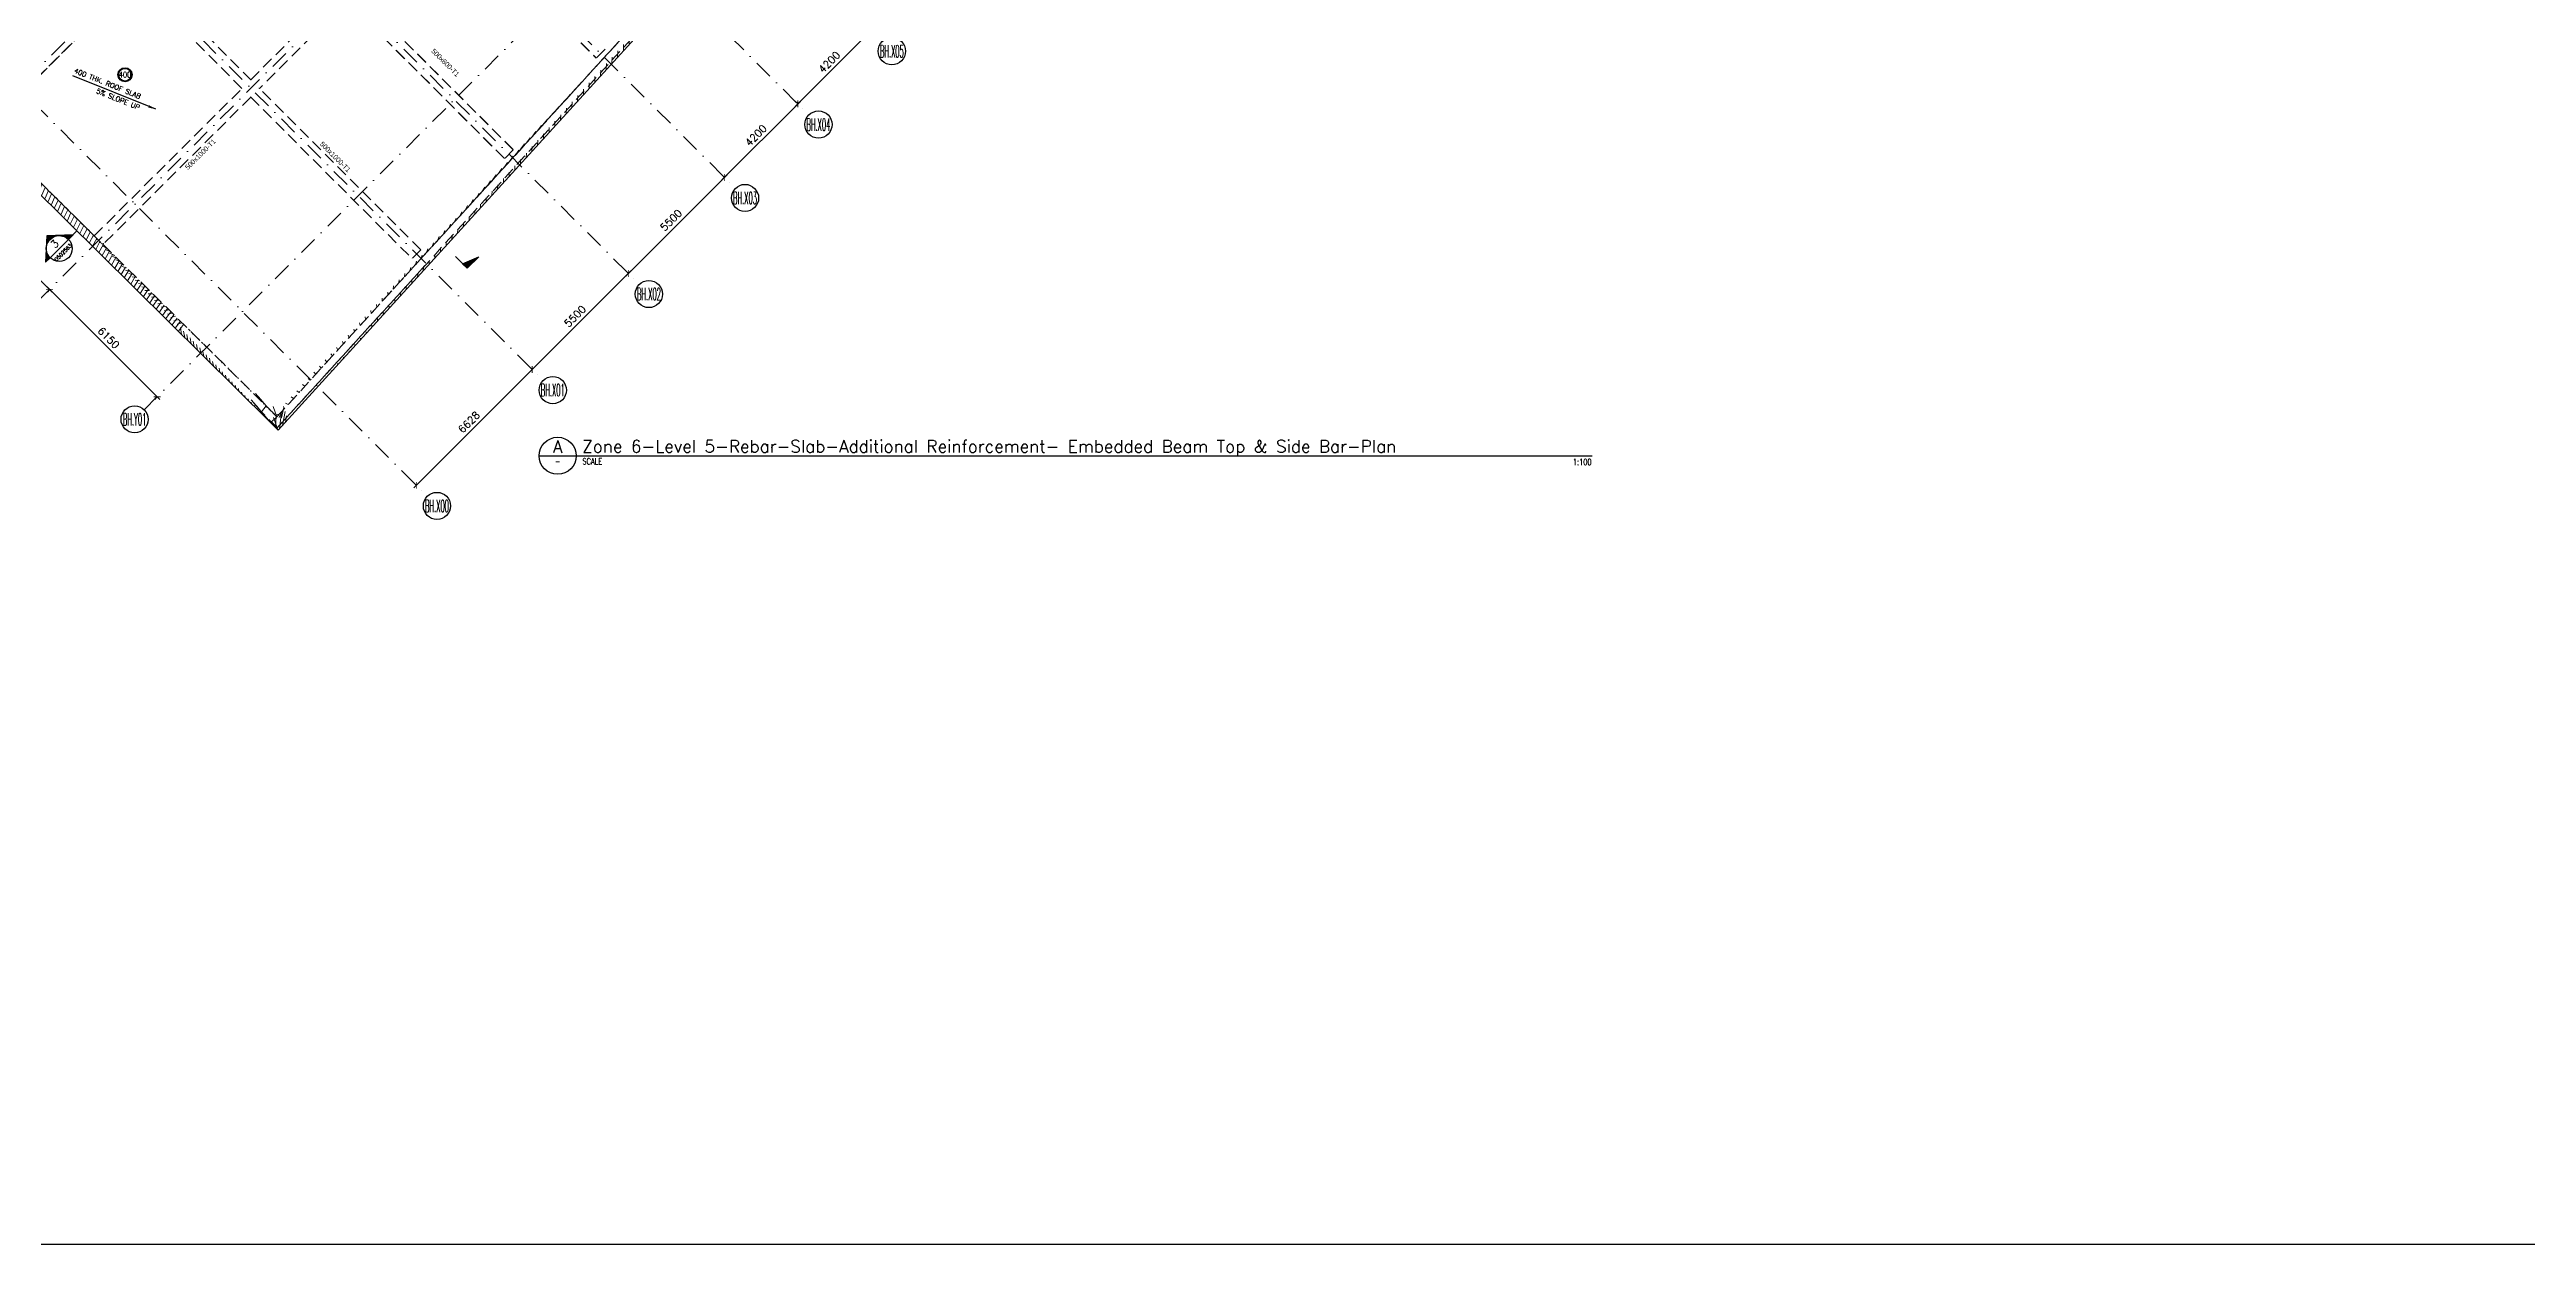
# Model space of a CAD drawing. Extents: x 660761725 to 1323371458, y 2734871439 to 5470067957.
# Drawn here: x 662029744 to 662129958, y 2734979887 to 2735028254 of the extents above; entities that cross this region are included whole.
import ezdxf
from ezdxf.enums import TextEntityAlignment as Align

# ---------------------------------------------------------------- set-up
doc = ezdxf.new("R2010")
doc.units = 0
for name, pattern in [('AXES', [1.95, 1.2, -0.25, 0.25, -0.25]), ('Hidden', [714.375, 476.25, -238.125]), ('sbp_axis_short', [10, 5, -2.5, 0, -2.5])]:
    doc.linetypes.add(name, pattern=pattern)
doc.layers.add('A-DETL', color=5, linetype='Continuous', lineweight=9, true_color=0x0000ff)
for name, color, linetype, lineweight in [('A-FLOR-PATT', 7, 'Continuous', 15), ('A-ROOF', 7, 'Continuous', 15), ('S-ARROW', 8, 'Continuous', 13), ('S-BEAM-IDEN', 2, 'Continuous', 9), ('S-GRID', 7, 'Continuous', 9), ('S-GRID-IDEN', 7, 'Continuous', 13)]:
    doc.layers.add(name, color=color, linetype=linetype, lineweight=lineweight)
for name, color, linetype in [('S-AXIS', 20, 'AXES'), ('S-DIMO', 100, 'Continuous'), ('S-IDEN', 221, 'Continuous'), ('S-LEVEL', 3, 'Continuous'), ('S-SCEL-INDT', 222, 'Continuous'), ('S-TXT', 3, 'Continuous'), ('S-TXT-B', 7, 'Continuous')]:
    doc.layers.add(name, color=color, linetype=linetype)
doc.styles.add('08437-0000-2-020-000R-0511-00$0$ROMANS', font='ROMANS.shx', dxfattribs={"width": 0.75})
doc.styles.add('Arial Narrow_1', font='ARIALN.TTF', dxfattribs={"height": 199.9999999999998})
doc.styles.add('ROMANS', font='romans.shx')
doc.styles.add('ROMANT', font='romant')
doc.dimstyles.new('S-DIMI-20', dxfattribs={"dimscale": 20, "dimtxt": 2, "dimasz": 1.5, "dimexe": 1, "dimexo": 1, "dimgap": 1, "dimtad": 1, "dimdec": 0, "dimzin": 12, "dimdsep": 46, "dimtxsty": 'ROMANS', "dimblk": 'ARCHTICK', "dimcen": 0.09, "dimdle": 1, "dimclrd": 8, "dimclre": 8, "dimclrt": 4, "dimadec": 0, "dimazin": 3, "dimtfac": 1, "dimtdec": 0, "dimtix": 1, "dimtmove": 1, "dimatfit": 3, "dimtolj": 1, "dimtzin": 0, "dimarcsym": 0})
doc.dimstyles.new('S-DIMO-100', dxfattribs={"dimscale": 100, "dimtxt": 3, "dimasz": 2, "dimexe": 1.5, "dimexo": 1.5, "dimgap": 1.5, "dimtad": 1, "dimdec": 0, "dimzin": 12, "dimdsep": 46, "dimtxsty": 'ROMANS', "dimblk": 'ARCHTICK', "dimcen": 0.09, "dimdle": 1.5, "dimclrd": 8, "dimclre": 8, "dimclrt": 4, "dimadec": 0, "dimazin": 3, "dimtfac": 1, "dimtdec": 0, "dimtix": 1, "dimtmove": 1, "dimatfit": 3, "dimfxl": 1, "dimtolj": 1, "dimtzin": 0, "dimarcsym": 0})
pattern_1 = [(74.99999999999999, (0, 0), (-153.3407249233896, 41.08752341002518), [])]

# ---------------------------------------------------------------- blocks, each defined once
blk = doc.blocks.new('_ARCHTICK')
at = {"color": 0, "linetype": 'ByBlock', "const_width": 0.15}
blk.add_lwpolyline([(-0.5, -0.5), (0.5, 0.5)], dxfattribs=at)
blk = doc.blocks.new('*D111')
at = {"layer": 'S-DIMO', "color": 8, "lineweight": -2, "transparency": 16777216}
for p, q in [((662656581.2752955, 2734525429.642169), (662653399.3685427, 2734522247.587895)), ((662656468.8104615, 2734525329.974672), (662656369.1432611, 2734525429.637252)), ((662653498.9619807, 2734522360.126192), (662653399.3636252, 2734522459.71993))]:
    blk.add_line(p, q, dxfattribs=at)
at = {"layer": 'S-DIMO', "color": 8, "lineweight": -2, "transparency": 16777216, "xscale": 200, "yscale": 200, "zscale": 200}
for p, rotation in [((662656475.2117369, 2734525323.573694), 45.00132815847456), ((662653505.432101, 2734522353.656371), 225.0013281584746)]:
    blk.add_blockref('_ARCHTICK', p, dxfattribs=dict(at, rotation=rotation))
at = {"layer": 'S-DIMO', "color": 4, "transparency": 16777216, "insert": (662654778.1849672, 2734524050.74215), "char_height": 300, "width": 199.5440968434552, "attachment_point": 5, "rotation": 45.00132815847457, "style": 'ROMANS'}
blk.add_mtext('\\A1;4200', dxfattribs=at)
blk = doc.blocks.new('*D112')
at = {"layer": 'S-DIMO', "color": 8, "lineweight": -2, "transparency": 16777216}
for p, q in [((662653611.4952661, 2734522459.725241), (662650429.5885128, 2734519277.670966)), ((662653498.9619807, 2734522360.126192), (662653399.3632317, 2734522459.720323)), ((662650529.1134998, 2734519390.27771), (662650429.5835955, 2734519489.803))]:
    blk.add_line(p, q, dxfattribs=at)
at = {"layer": 'S-DIMO', "color": 8, "lineweight": -2, "transparency": 16777216, "xscale": 200, "yscale": 200, "zscale": 200}
for p, rotation in [((662653505.4317075, 2734522353.656765), 45.00132815847456), ((662650535.6520714, 2734519383.739442), 225.0013281584746)]:
    blk.add_blockref('_ARCHTICK', p, dxfattribs=dict(at, rotation=rotation))
at = {"layer": 'S-DIMO', "color": 4, "transparency": 16777216, "insert": (662651808.4049373, 2734521080.825221), "char_height": 300, "width": 199.5440968434552, "attachment_point": 5, "rotation": 45.00132815847457, "style": 'ROMANS'}
blk.add_mtext('\\A1;4200', dxfattribs=at)
blk = doc.blocks.new('*D113')
at = {"layer": 'S-DIMO', "color": 8, "lineweight": -2, "transparency": 16777216}
for p, q in [((662650641.7151127, 2734519489.808435), (662646540.5908527, 2734515388.494036)), ((662650529.1134998, 2734519390.27771), (662650429.5830785, 2734519489.803517)), ((662646640.0262022, 2734515501.190413), (662646540.5859352, 2734515600.62607))]:
    blk.add_line(p, q, dxfattribs=at)
at = {"layer": 'S-DIMO', "color": 8, "lineweight": -2, "transparency": 16777216, "xscale": 200, "yscale": 200, "zscale": 200}
for p, rotation in [((662650535.6515543, 2734519383.739959), 45.00132815847456), ((662646646.6544111, 2734515494.562512), 225.0013281584746)]:
    blk.add_blockref('_ARCHTICK', p, dxfattribs=dict(at, rotation=rotation))
at = {"layer": 'S-DIMO', "color": 4, "transparency": 16777216, "insert": (662648379.0160308, 2734517651.278353), "char_height": 300, "width": 199.5440968434552, "attachment_point": 5, "rotation": 45.00132815847457, "style": 'ROMANS'}
blk.add_mtext('\\A1;5500', dxfattribs=at)
blk = doc.blocks.new('*D114')
at = {"layer": 'S-DIMO', "color": 8, "lineweight": -2, "transparency": 16777216}
for p, q in [((662646752.7174524, 2734515600.631505), (662642651.5931929, 2734511499.317107)), ((662646640.0262022, 2734515501.190413), (662646540.585418, 2734515600.626588)), ((662642750.9389057, 2734511612.103117), (662642651.5882754, 2734511711.449142))]:
    blk.add_line(p, q, dxfattribs=at)
at = {"layer": 'S-DIMO', "color": 8, "lineweight": -2, "transparency": 16777216, "xscale": 200, "yscale": 200, "zscale": 200}
for p, rotation in [((662646646.6538938, 2734515494.563029), 45.00132815847456), ((662642757.6567513, 2734511605.385583), 225.0013281584746)]:
    blk.add_blockref('_ARCHTICK', p, dxfattribs=dict(at, rotation=rotation))
at = {"layer": 'S-DIMO', "color": 4, "transparency": 16777216, "insert": (662644490.0183705, 2734513762.101423), "char_height": 300, "width": 199.5440968434552, "attachment_point": 5, "rotation": 45.00132815847457, "style": 'ROMANS'}
blk.add_mtext('\\A1;5500', dxfattribs=at)
blk = doc.blocks.new('*D115')
at = {"layer": 'S-DIMO', "color": 8, "lineweight": -2, "transparency": 16777216}
for p, q in [((662642863.7196877, 2734511711.45468), (662637964.8870244, 2734506812.394895)), ((662642750.9389057, 2734511612.103117), (662642651.5876533, 2734511711.449763)), ((662638064.1247131, 2734506925.288924), (662637964.8821069, 2734507024.526929))]:
    blk.add_line(p, q, dxfattribs=at)
at = {"layer": 'S-DIMO', "color": 8, "lineweight": -2, "transparency": 16777216, "xscale": 200, "yscale": 200, "zscale": 200}
for p, rotation in [((662642757.6561291, 2734511605.386205), 45.00132815847456), ((662638070.9505827, 2734506918.463371), 225.0013281584746)]:
    blk.add_blockref('_ARCHTICK', p, dxfattribs=dict(at, rotation=rotation))
at = {"layer": 'S-DIMO', "color": 4, "transparency": 16777216, "insert": (662640202.1664039, 2734509474.051905), "char_height": 300, "width": 199.5440968434552, "attachment_point": 5, "rotation": 45.00132815847457, "style": 'ROMANS'}
blk.add_mtext('\\A1;6628', dxfattribs=at)
blk = doc.blocks.new('*D119')
at = {"layer": 'S-DIMO', "color": 8, "lineweight": -2, "transparency": 16777216}
for p, q in [((662618426.4401975, 2734519657.605733), (662623340.8331552, 2734514743.214432)), ((662618526.4410093, 2734519545.474508), (662618426.4402332, 2734519445.473699)), ((662623228.7011043, 2734514843.214414), (662623128.7011207, 2734514743.214396))]:
    blk.add_line(p, q, dxfattribs=at)
at = {"layer": 'S-DIMO', "color": 8, "lineweight": -2, "transparency": 16777216, "xscale": 200, "yscale": 200, "zscale": 200}
for p, rotation in [((662618532.5062325, 2734519551.539734), 135.0000096597404), ((662623234.76712, 2734514849.280432), 315.0000096597404)]:
    blk.add_blockref('_ARCHTICK', p, dxfattribs=dict(at, rotation=rotation))
at = {"layer": 'S-DIMO', "color": 4, "transparency": 16777216, "insert": (662621095.768675, 2734517412.542153), "char_height": 300, "width": 199.5440968434552, "attachment_point": 5, "rotation": 315.00000965974044, "style": 'ROMANS'}
blk.add_mtext('\\A1;6650', dxfattribs=at)
blk = doc.blocks.new('*D120')
at = {"layer": 'S-DIMO', "color": 8, "lineweight": -2, "transparency": 16777216}
for p, q in [((662623128.7003523, 2734514955.345698), (662627689.5398602, 2734510394.507728)), ((662623228.7011043, 2734514843.214414), (662623128.7003881, 2734514743.213664)), ((662627577.4078088, 2734510494.507709), (662627477.407826, 2734510394.507692))]:
    blk.add_line(p, q, dxfattribs=at)
at = {"layer": 'S-DIMO', "color": 8, "lineweight": -2, "transparency": 16777216, "xscale": 200, "yscale": 200, "zscale": 200}
for p, rotation in [((662623234.7663873, 2734514849.279699), 135.0000096597404), ((662627583.4738252, 2734510500.573728), 315.0000096597404)]:
    blk.add_blockref('_ARCHTICK', p, dxfattribs=dict(at, rotation=rotation))
at = {"layer": 'S-DIMO', "color": 4, "transparency": 16777216, "insert": (662625621.252105, 2734512887.058783), "char_height": 300, "width": 199.5440968434552, "attachment_point": 5, "rotation": 315.00000965974044, "style": 'ROMANS'}
blk.add_mtext('\\A1;6150', dxfattribs=at)
blk = doc.blocks.new('*U1142')
at = {"layer": 'S-AXIS', "color": 3, "linetype": 'Continuous'}
blk.add_circle((0, 5.5), 5.5, dxfattribs=at)
at = {"layer": 'S-AXIS', "color": 3, "linetype": 'Continuous', "ltscale": 0.5, "style": 'ROMANT', "width": 0.4, "flags": 8}
blk.add_attdef('A', text='', height=5, dxfattribs=at).set_placement((0, 5.5), align=Align.MIDDLE_CENTER)
blk = doc.blocks.new('*U1141')
at = {"layer": 'S-SCEL-INDT'}
blk.add_line((-1.598034076772778e-05, -9.017526509425661), (-4.236298395894313e-05, 0), dxfattribs=at)
blk.add_lwpolyline([(-1.598034251388655e-05, -9.017526509426535), (-2.729673832266011e-05, -5.517526509764139), (8.74998401881464, -9.017498218424205), (-1.598034251388655e-05, -9.017526509426535)], dxfattribs=at)
blk.add_solid([(8.749984018815223, -9.017498218424496), (-1.598034076772778e-05, -9.017526509423043), (4.374978361036412, -7.267512364094754), (-2.729674239717861e-05, -5.517526509763265)], dxfattribs=at)
blk = doc.blocks.new('*U1143')
at = {"layer": 'S-SCEL-INDT'}
h = blk.add_hatch(color=256, dxfattribs=at)
edge = h.paths.add_edge_path()
edge.add_line((7.000001906104444, 2.263283386128023e-05), (10.50000190576247, 3.394924715394154e-05))
edge.add_line((10.50000190576247, 3.394924715394154e-05), (-2.921335544670001e-05, 9.624999999075953))
edge.add_line((-2.921335544670001e-05, 9.624999999075953), (-10.49999809220753, -3.394923260202631e-05))
edge.add_line((-10.49999809220753, -3.394923260202631e-05), (-6.999998092549504, -2.263281203340739e-05))
edge.add_arc((1.90677747013979e-06, 1.091277068709939e-11), 6.999999999363562, 0.00018525217620890544, 180.0001852521762, ccw=False)
at = {"layer": 'S-SCEL-INDT', "color": 2, "linetype": 'Continuous'}
blk.add_line((-6.999999999228748, 4.272327350918204e-05), (6.999999999228748, -4.272327350918204e-05), dxfattribs=at)
at = {"layer": 'S-SCEL-INDT'}
blk.add_line((13.40845287412958, 4.901550710201263e-05), (7.000001906104444, 2.263283386128023e-05), dxfattribs=at)
blk.add_lwpolyline([(7.000001906104444, 2.263283386128023e-05), (10.50000190576247, 3.394924715394154e-05), (-2.921335544670001e-05, 9.624999999075953), (-10.49999809220753, -3.394923260202631e-05), (-6.999998092549504, -2.263281203340739e-05, -0.9999999999999999)], format="xyb", close=True, dxfattribs=at)
for centre, radius in [((0, -1.906788384076208e-06), 6.99999999936), ((0, 0), 6.999999999370188)]:
    blk.add_circle(centre, radius, dxfattribs=at)
at = {"layer": 'S-SCEL-INDT', "linetype": 'Continuous', "style": 'ROMANT', "flags": 8}
for rotation, p in [(359.9998251523294, (-9.533905540592968e-07, 3.499999999687137)), (0.0001748476705820678, (9.533905540592968e-07, 3.499943417606119))]:
    blk.add_attdef('01', text='', height=4, rotation=rotation, dxfattribs=at).set_placement(p, align=Align.MIDDLE_CENTER)
at = {"layer": 'S-SCEL-INDT', "color": 3, "linetype": 'Continuous', "style": 'ROMANS', "flags": 8}
for rotation, p in [(359.9998251523294, (0, -2.974065839854546)), (0.0001748476705820678, (0, -2.97412474701559))]:
    blk.add_attdef('-', text='', height=2, rotation=rotation, dxfattribs=at).set_placement(p, align=Align.MIDDLE_CENTER)
blk = doc.blocks.new('I am… Limitless.')
at = {"layer": 'S-SCEL-INDT', "xscale": 75.00000000000088, "yscale": 75.00000000000088, "zscale": 75.00000000000088, "rotation": 45.00010152951856}
blk.add_blockref('*U1141', (662352440.7329911, 2734516181.62153), dxfattribs=at)
at = {"layer": 'S-TXT', "color": 134}
ref = blk.add_blockref('*U1143', (662336413.739825, 2734516503.357208), dxfattribs=dict(at, xscale=75.00000000000001, yscale=75.00000000000001, zscale=75.00000000000001, rotation=44.94966640259396))
ref.add_attrib('-', '0502563', dxfattribs={"layer": 'S-SCEL-INDT', "color": 3, "linetype": 'Continuous', "height": 150, "rotation": 44.94984142316793, "style": 'ROMANS'}).set_placement((662336571.3279865, 2734516345.491925), align=Align.MIDDLE_CENTER)
ref.add_attrib('01', '3', dxfattribs={"layer": 'S-SCEL-INDT', "linetype": 'Continuous', "height": 300.0000000000001, "rotation": 44.94984142316793, "style": 'ROMANT'}).set_placement((662336228.2904761, 2734516689.132774), align=Align.MIDDLE_CENTER)
blk = doc.blocks.new('*U89')
at = {"layer": 'S-IDEN', "color": 8}
for radius in [3.8, 3.4]:
    blk.add_circle((0, 0), radius, dxfattribs=at)
at = {"layer": 'S-IDEN', "color": 4, "style": '08437-0000-2-020-000R-0511-00$0$ROMANS', "width": 0.75, "flags": 8}
blk.add_attdef('100', text='', height=3, dxfattribs=at).set_placement((0, 0), align=Align.MIDDLE_CENTER)
blk = doc.blocks.new('*U685')
at = {"layer": 'S-TXT', "color": 2}
blk.add_line((-7.499999999822649, 0), (7.499999999822649, 0), dxfattribs=at)
at = {"layer": 'S-TXT'}
blk.add_circle((0, 0), 7.499999999822649, dxfattribs=at)
at = {"layer": 'S-TXT-B', "color": 3}
blk.add_line((7.499999999822649, -1.836970198677591e-15), (418.5039293984579, -4.762629781027397e-14), dxfattribs=at)
at = {"layer": 'S-TXT', "style": 'ROMANS', "width": 0.7499999997726263}
blk.add_text('SCALE', height=2.500000000509317, dxfattribs=at).set_placement((9.999999999763531, -3.500000000713044))
at = {"layer": 'S-TXT', "color": 7, "style": 'ROMANT', "flags": 8}
blk.add_attdef('01', text='', height=5.000000001018634, dxfattribs=at).set_placement((0, 3.750000000763976), align=Align.MIDDLE)
blk.add_attdef('PLAN', text='', height=5.000000001018634, dxfattribs=at).set_placement((9.909673645741805, -0.1666666667006211), align=Align.BOTTOM_LEFT)
at = {"layer": 'S-TXT', "style": 'ROMANS', "width": 0.6999999997953636, "flags": 8}
blk.add_attdef('-', text='', height=2.250000000458385, dxfattribs=at).set_placement((0, -2.264055869549338), align=Align.MIDDLE)
at = {"layer": 'S-TXT', "style": 'ROMANS', "width": 0.7499999997726263, "flags": 8}
blk.add_attdef('1:250', text='', height=2.500000000509317, dxfattribs=at).set_placement((418.3198127129818, -4.500000000916819), align=Align.BOTTOM_RIGHT)
blk = doc.blocks.new('I am… All Range.')
at = {"layer": 'S-GRID', "color": 8, "linetype": 'sbp_axis_short', "lineweight": 13, "ltscale": 150}
for p, q in [((662618010.1861551, 2734519029.21969), (662684113.7569702, 2734585132.790505)), ((662622712.44625, 2734514326.959595), (662688816.0170653, 2734580430.53041)), ((662627061.1529542, 2734509978.252891), (662693164.7237693, 2734576081.823706)), ((662625330.4193549, 2734550528.670175), (662653950.0332651, 2734521909.056264)), ((662622360.5708737, 2734547558.821693), (662650980.3147497, 2734518939.077817)), ((662618471.4835767, 2734543669.734396), (662647091.3762469, 2734515049.841725)), ((662614582.3962799, 2734539780.647099), (662643202.2889504, 2734511160.754429)), ((662609895.5820874, 2734535093.832907), (662638515.474758, 2734506473.940236))]:
    blk.add_line(p, q, dxfattribs=at)
at = {"layer": 'S-GRID-IDEN', "color": 9}
ref = blk.add_blockref('*U1142', (662657308.7983342, 2734523940.003874), dxfattribs=dict(at, xscale=100.0000000000075, yscale=100, zscale=100.0000000000028, rotation=359.9999999381469))
ref.add_attrib('A', 'BH.X05', dxfattribs={"layer": 'S-AXIS', "color": 3, "linetype": 'Continuous', "ltscale": 0.5, "height": 499.9999999999999, "rotation": 359.9999999381469, "style": 'ROMANT', "width": 0.4000000000000299}).set_placement((662657308.7983348, 2734524490.003874), align=Align.MIDDLE_CENTER)
ref = blk.add_blockref('*U1142', (662654338.9498533, 2734520970.155394), dxfattribs=dict(at, xscale=100.0000000000075, yscale=100, zscale=100.0000000000028, rotation=359.9999999381469))
ref.add_attrib('A', 'BH.X04', dxfattribs={"layer": 'S-AXIS', "color": 3, "linetype": 'Continuous', "ltscale": 0.5, "height": 499.9999999999999, "rotation": 359.9999999381469, "style": 'ROMANT', "width": 0.4000000000000299}).set_placement((662654338.9498539, 2734521520.155393), align=Align.MIDDLE_CENTER)
ref = blk.add_blockref('*U1142', (662651369.2313379, 2734518000.176947), dxfattribs=dict(at, xscale=100.0000000000075, yscale=100, zscale=100.0000000000028, rotation=359.9999999381469))
ref.add_attrib('A', 'BH.X03', dxfattribs={"layer": 'S-AXIS', "color": 3, "linetype": 'Continuous', "ltscale": 0.5, "height": 499.9999999999999, "rotation": 359.9999999381469, "style": 'ROMANT', "width": 0.4000000000000299}).set_placement((662651369.2313385, 2734518550.176946), align=Align.MIDDLE_CENTER)
ref = blk.add_blockref('*U1142', (662647480.2928351, 2734514110.940855), dxfattribs=dict(at, xscale=100.0000000000075, yscale=100, zscale=100.0000000000028, rotation=359.9999999381469))
ref.add_attrib('A', 'BH.X02', dxfattribs={"layer": 'S-AXIS', "color": 3, "linetype": 'Continuous', "ltscale": 0.5, "height": 499.9999999999999, "rotation": 359.9999999381469, "style": 'ROMANT', "width": 0.4000000000000299}).set_placement((662647480.2928357, 2734514660.940855), align=Align.MIDDLE_CENTER)
ref = blk.add_blockref('*U1142', (662643591.2055386, 2734510221.853559), dxfattribs=dict(at, xscale=100.0000000000075, yscale=100, zscale=100.0000000000028, rotation=359.9999999381469))
ref.add_attrib('A', 'BH.X01', dxfattribs={"layer": 'S-AXIS', "color": 3, "linetype": 'Continuous', "ltscale": 0.5, "height": 499.9999999999999, "rotation": 359.9999999381469, "style": 'ROMANT', "width": 0.4000000000000299}).set_placement((662643591.2055392, 2734510771.853558), align=Align.MIDDLE_CENTER)
ref = blk.add_blockref('*U1142', (662626672.2442242, 2734509039.344162), dxfattribs=dict(at, xscale=100.0000000000075, yscale=100, zscale=100.0000000000028, rotation=359.9999999381469))
ref.add_attrib('A', 'BH.Y01', dxfattribs={"layer": 'S-AXIS', "color": 3, "linetype": 'Continuous', "ltscale": 0.5, "height": 499.9999999999999, "rotation": 359.9999999381469, "style": 'ROMANT', "width": 0.4000000000000299}).set_placement((662626672.2442248, 2734509589.344161), align=Align.MIDDLE_CENTER)
ref = blk.add_blockref('*U1142', (662638904.3834873, 2734505535.031507), dxfattribs=dict(at, xscale=100.0000000000075, yscale=100, zscale=100.0000000000028, rotation=359.9999999381469))
ref.add_attrib('A', 'BH.X00', dxfattribs={"layer": 'S-AXIS', "color": 3, "linetype": 'Continuous', "ltscale": 0.5, "height": 499.9999999999999, "rotation": 359.9999999381469, "style": 'ROMANT', "width": 0.4000000000000299}).set_placement((662638904.3834879, 2734506085.031507), align=Align.MIDDLE_CENTER)
at = {"layer": 'S-DIMO', "color": 3}
for base, p1, p2, angle, picture, middle in [((662653505.432101, 2734522353.656371), (662656574.8789375, 2734525223.911114), (662653605.0304564, 2734522254.062633), 45.00132815847456, '*D111', (662654778.1849672, 2734524050.74215)), ((662650535.6520714, 2734519383.739442), (662653605.0304564, 2734522254.062633), (662650635.1819755, 2734519284.214152), 45.00132815847456, '*D112', (662651808.4049373, 2734521080.825221)), ((662623234.76712, 2734514849.280432), (662618632.5070087, 2734519651.540543), (662623334.7671036, 2734514949.280448), 315.0000096597404, '*D119', (662621095.768675, 2734517412.542153)), ((662646646.6544111, 2734515494.562512), (662650635.1819755, 2734519284.214152), (662646746.0946782, 2734515395.126855), 45.00132815847456, '*D113', (662648379.0160308, 2734517651.278353)), ((662627583.4738252, 2734510500.573728), (662623334.7671036, 2734514949.280448), (662627683.4738078, 2734510600.573744), 315.0000096597404, '*D120', (662625621.252105, 2734512887.058783)), ((662642757.6567513, 2734511605.385583), (662646746.0946782, 2734515395.126855), (662642857.0073817, 2734511506.039558), 45.00132815847456, '*D114', (662644490.0183705, 2734513762.101423)), ((662638070.9505827, 2734506918.463371), (662642857.0073817, 2734511506.039558), (662638170.193189, 2734506819.225366), 45.00132815847456, '*D115', (662640202.1664039, 2734509474.051905))]:
    dim = blk.add_linear_dim(base=base, p1=p1, p2=p2, angle=angle, dimstyle='S-DIMO-100', dxfattribs=at)
    dim.commit()
    dim.dimension.update_dxf_attribs({"geometry": picture, "text_midpoint": middle})
blk = doc.blocks.new('I am… Atomic.')
at = {"layer": 'A-FLOR-PATT', "transparency": 33554600}
h = blk.add_hatch(dxfattribs=at)
h.set_pattern_fill('ANSI31', color=8, scale=50, angle=30, style=0)
h.set_pattern_definition(pattern_1)
edge = h.paths.add_edge_path()
edge.add_line((662389967.6433319, 2734579123.010657), (662390007.8012236, 2734579503.468677))
edge.add_line((662390178.8400514, 2734578972.951882), (662393574.2351673, 2734576558.543434))
edge.add_line((662390389.9110394, 2734578822.862847), (662389967.7690635, 2734579123.040917))
edge.add_line((662401600.1085552, 2734571260.373601), (662390007.8012234, 2734579503.468677))
edge.add_line((662401045.2346829, 2734570742.112331), (662400996.5411683, 2734571280.666277))
edge.add_line((662400996.5411683, 2734571280.666277), (662391834.41239, 2734577795.702194))
edge.add_line((662401631.7932035, 2734570909.939), (662401600.1085552, 2734571260.373601))
edge.add_line((662398386.0115408, 2734568087.393885), (662401045.2346829, 2734570742.112331))
edge.add_line((662378065.801715, 2734545768.423274), (662383150.2610395, 2734551353.010825))
edge.add_line((662383150.2610395, 2734551353.010825), (662388234.7203641, 2734556937.598375))
edge.add_line((662388234.7203641, 2734556937.598375), (662393319.1796887, 2734562522.185926))
edge.add_line((662393319.1796887, 2734562522.185926), (662398403.6390133, 2734568106.773477))
edge.add_line((662377177.0145457, 2734544792.211362), (662378389.7704264, 2734546124.258873))
edge.add_line((662345219.5168241, 2734509691.243385), (662350637.7770958, 2734515642.46591))
edge.add_line((662350637.7770958, 2734515642.46591), (662356056.0373675, 2734521593.688435))
edge.add_line((662356056.0373675, 2734521593.688435), (662361474.2976393, 2734527544.91096))
edge.add_line((662361474.2976393, 2734527544.91096), (662366892.5579109, 2734533496.133485))
edge.add_line((662366892.5579109, 2734533496.133485), (662372310.8181826, 2734539447.35601))
edge.add_line((662372310.8181826, 2734539447.35601), (662377729.0784543, 2734545398.578536))
edge.add_line((662345267.5598451, 2734509156.384884), (662400082.3408674, 2734569362.972085))
edge.add_line((662401418.6805061, 2734570690.601139), (662400941.3227103, 2734570214.051982))
edge.add_line((662400082.3408674, 2734569362.972085), (662401631.7932035, 2734570909.939))
h = blk.add_hatch(dxfattribs=at)
h.set_pattern_fill('ANSI31', color=8, scale=50, angle=30, style=0)
h.set_pattern_definition(pattern_1)
edge = h.paths.add_edge_path()
edge.add_line((662345468.2720397, 2734510142.524049), (662345661.1307589, 2734509588.669044))
edge.add_line((662345219.5168241, 2734509691.243385), (662350637.7770958, 2734515642.46591))
edge.add_line((662350637.7770958, 2734515642.46591), (662356056.0373675, 2734521593.688435))
edge.add_line((662356056.0373675, 2734521593.688435), (662361474.2976393, 2734527544.91096))
edge.add_line((662361474.2976393, 2734527544.91096), (662366892.5579109, 2734533496.133485))
edge.add_line((662366892.5579109, 2734533496.133485), (662372310.8181826, 2734539447.35601))
edge.add_line((662372310.8181826, 2734539447.35601), (662377729.0784543, 2734545398.578536))
edge.add_line((662345267.5598451, 2734509156.384884), (662400082.3408674, 2734569362.972085))
h = blk.add_hatch(dxfattribs=at)
h.set_pattern_fill('ANSI31', color=8, scale=50, angle=30, style=0)
h.set_pattern_definition(pattern_1)
edge = h.paths.add_edge_path()
edge.add_line((662326312.3910785, 2734528417.846987), (662333102.7430063, 2734521695.273901))
edge.add_line((662325865.2845687, 2734528370.671522), (662344964.0169713, 2734509462.575772))
edge.add_line((662336968.3324986, 2734517868.269328), (662339133.8364366, 2734515724.380668))
edge.add_line((662332502.0842122, 2734522289.937136), (662334515.7142464, 2734520296.40643))
edge.add_line((662333458.4230682, 2734521343.144109), (662337828.6853824, 2734517016.504176))
edge.add_line((662338184.3654449, 2734516664.374383), (662344781.0343132, 2734510133.551082))
edge.add_line((662344781.0343132, 2734510133.551082), (662344829.7545922, 2734510084.405783))
edge.add_line((662344829.7545922, 2734510084.405783), (662344878.4748713, 2734510035.260483))
edge.add_line((662344878.4748713, 2734510035.260483), (662344927.1951503, 2734509986.115183))
edge.add_line((662344927.1951503, 2734509986.115183), (662344975.9154292, 2734509936.969883))
edge.add_line((662344975.9154292, 2734509936.969883), (662345024.6357082, 2734509887.824584))
edge.add_line((662345024.6357082, 2734509887.824584), (662345073.3559872, 2734509838.679284))
edge.add_line((662345073.3559872, 2734509838.679284), (662345122.0762662, 2734509789.533985))
edge.add_line((662345122.0762662, 2734509789.533985), (662345170.7965451, 2734509740.388685))
edge.add_line((662345170.7965451, 2734509740.388685), (662345219.5168241, 2734509691.243385))
edge.add_line((662344964.0169713, 2734509462.575772), (662345267.5598451, 2734509156.384884))
edge.add_line((662345267.5598451, 2734509156.384884), (662345219.5168241, 2734509691.243385))
edge = h.paths.add_edge_path()
edge.add_line((662345219.5168241, 2734509691.243385), (662345513.1205869, 2734510013.727216))
edge.add_line((662345468.2720397, 2734510142.524049), (662345661.1307589, 2734509588.669044))
edge.add_line((662345267.5598451, 2734509156.384884), (662345661.1307589, 2734509588.669044))
edge = h.paths.add_edge_path()
edge.add_line((662325865.2845687, 2734528370.671522), (662326389.6555356, 2734528894.154181))
edge.add_line((662326389.6555356, 2734528894.154181), (662326589.2420617, 2734528694.228972))
edge.add_line((662326589.2420617, 2734528694.228972), (662326314.0211399, 2734528416.233197))
at = {"layer": 'A-DETL', "color": 8, "linetype": 'Hidden', "lineweight": 9}
for p, q in [((662399013.4511831, 2734568320.204953), (662345232.817815, 2734509249.488402)), ((662351963.3170251, 2734530387.082322), (662358137.5971158, 2734524212.796107)), ((662351972.0527202, 2734530383.582294), (662358140.2166456, 2734524215.414147)), ((662339459.2958959, 2734527333.856544), (662333458.4230682, 2734521343.144109)), ((662333468.9357078, 2734521366.873962), (662339449.8353211, 2734527337.647)), ((662343805.8863698, 2734522983.579849), (662339459.2958959, 2734527333.856544)), ((662339813.2130263, 2734527687.174438), (662344159.8036484, 2734523336.897595)), ((662354781.2747371, 2734520496.512781), (662348366.2298224, 2734526911.564058)), ((662348375.3924686, 2734526907.89297), (662354784.0222851, 2734520499.258766)), ((662344159.8036484, 2734523336.897595), (662346811.0908083, 2734525983.693503)), ((662348012.7404133, 2734526558.074927), (662354427.785328, 2734520143.02365)), ((662354430.404629, 2734520145.641461), (662348021.4752218, 2734526554.575255)), ((662347164.9941097, 2734525629.789959), (662344513.5569398, 2734522982.844296)), ((662358140.2166456, 2734524215.414147), (662358137.5971158, 2734524212.796107)), ((662358139.9486969, 2734524215.147686), (662358140.1809704, 2734524215.37996)), ((662358493.8343017, 2734524569.031452), (662358140.2166456, 2734524215.414147)), ((662337828.6853824, 2734517016.504176), (662343805.8863698, 2734522983.579849)), ((662343784.9231197, 2734522991.978944), (662343805.8863698, 2734522983.579849)), ((662344159.8036484, 2734523336.897595), (662344138.8405377, 2734523345.296635)), ((662344513.5569398, 2734522982.844296), (662344492.5937694, 2734522991.243359)), ((662351037.8658978, 2734516453.002254), (662344513.5569398, 2734522982.844296)), ((662344159.6396613, 2734522629.526549), (662338184.3654449, 2734516664.374383)), ((662344138.6763514, 2734522637.925669), (662344159.6396613, 2734522629.526549)), ((662344159.6396613, 2734522629.526549), (662350684.0984387, 2734516099.534561)), ((662333458.4230682, 2734521343.144109), (662337828.6853824, 2734517016.504176)), ((662354430.404629, 2734520145.641461), (662354427.785328, 2734520143.02365)), ((662354430.1369091, 2734520145.375229), (662354430.368954, 2734520145.607274)), ((662354784.0222851, 2734520499.258766), (662354430.404629, 2734520145.641461)), ((662354781.2747371, 2734520496.512781), (662354784.0222851, 2734520499.258766)), ((662337851.9824706, 2734517069.091905), (662337828.6853824, 2734517016.504176)), ((662338184.3654449, 2734516664.374383), (662338207.662599, 2734516716.96226)), ((662338184.3654449, 2734516664.374383), (662344781.0343132, 2734510133.551082)), ((662351208.4437448, 2734515812.901352), (662345232.817815, 2734509249.488402)), ((662350684.0984387, 2734516099.534561), (662350677.8080015, 2734516093.247701)), ((662351037.8658978, 2734516453.002254), (662350684.0984387, 2734516099.534561)), ((662351031.5755024, 2734516446.715436), (662351037.8658978, 2734516453.002254)), ((662344599.7394344, 2734509888.089563), (662344174.9056661, 2734510384.339288)), ((662344174.9056661, 2734510384.339288), (662344599.7394344, 2734509888.089563)), ((662344356.2023606, 2734510629.798686), (662344781.0343132, 2734510133.551082)), ((662344781.0343132, 2734510133.551082), (662344356.2023606, 2734510629.798686)), ((662344599.7394344, 2734509888.089563), (662344781.0343132, 2734510133.551082)), ((662344781.0343132, 2734510133.551082), (662344599.7394344, 2734509888.089563)), ((662344963.6249735, 2734509463.033666), (662344599.7394344, 2734509888.089563)), ((662345232.817815, 2734509249.488402), (662344600.1289424, 2734509887.696657)), ((662345064.4801393, 2734510106.718842), (662345219.5168241, 2734509691.243385)), ((662345219.5168241, 2734509691.243385), (662345064.4801393, 2734510106.718842)), ((662345232.817815, 2734509249.488402), (662345077.6992273, 2734509665.183345)), ((662345077.6992273, 2734509665.183345), (662345232.817815, 2734509249.488402)), ((662345232.817815, 2734509249.488402), (662345267.517679, 2734509156.497883))]:
    blk.add_line(p, q, dxfattribs=at)
at = {"layer": 'A-DETL', "color": 8, "linetype": 'Hidden', "lineweight": 9, "flags": 128}
for points in [[(662345219.5168241, 2734509691.243385), (662350637.7770958, 2734515642.46591), (662356056.0373675, 2734521593.688435), (662361474.2976393, 2734527544.91096), (662366892.5579109, 2734533496.133485), (662372310.8181826, 2734539447.35601), (662377729.0784543, 2734545398.578536)], [(662345232.817815, 2734509249.488402), (662345162.4757727, 2734509320.444087), (662345092.1337304, 2734509391.399771), (662345021.7916881, 2734509462.355456), (662344951.4496458, 2734509533.31114), (662344881.1076035, 2734509604.266825), (662344810.7655612, 2734509675.222509), (662344740.4235189, 2734509746.178194), (662344670.0814766, 2734509817.133879), (662344600.1289424, 2734509887.696657)], [(662344781.0343132, 2734510133.551082), (662344829.7545922, 2734510084.405783), (662344878.4748713, 2734510035.260483), (662344927.1951503, 2734509986.115183), (662344975.9154292, 2734509936.969883), (662345024.6357082, 2734509887.824584), (662345073.3559872, 2734509838.679284), (662345122.0762662, 2734509789.533985), (662345170.7965451, 2734509740.388685), (662345219.5168241, 2734509691.243385)]]:
    blk.add_lwpolyline(points, dxfattribs=at)
at = {"layer": 'A-ROOF', "color": 8, "lineweight": 13}
for p, q in [((662345267.5598451, 2734509156.384884), (662400082.3408674, 2734569362.972085)), ((662325865.2845687, 2734528370.671522), (662344964.0169713, 2734509462.575772)), ((662344964.0169713, 2734509462.575772), (662345267.5598451, 2734509156.384884))]:
    blk.add_line(p, q, dxfattribs=at)
at = {"layer": 'S-LEVEL', "xscale": 74.99999999999999, "yscale": 75.00000001090066, "zscale": 74.99999999999999}
blk.add_blockref('*U89', (662339072.9448215, 2734523538.848276), dxfattribs=at).add_auto_attribs({'100': '400'})
at = {"layer": 'S-BEAM-IDEN', "color": 8, "attachment_point": 1, "style": 'Arial Narrow_1'}
for s, insert, char_height, width, rotation in [('500x600-T1', (662351589.5222491, 2734524614.405715), 199.9999999999998, 1539.239999999998, 314.9999999999996), ('500x1000-T1', (662341480.4245633, 2734519816.410211), 199.9999999999998, 1699.577499999999, 44.99999999999983), ('500x1000-T1', (662347080.5751344, 2734520856.553458), 199.9999999999999, 1699.577499999999, 314.9757148259339)]:
    blk.add_mtext(s, dxfattribs=dict(at, insert=insert, char_height=char_height, width=width, rotation=rotation))
at = {"layer": 'S-TXT', "char_height": 200, "attachment_point": 1, "rotation": 338.1823885034527, "style": 'ROMANS'}
for s, insert in [('400 THK. ROOF SLAB', (662337064.5131357, 2734523810.71699)), ('5% SLOPE UP', (662337964.3353955, 2734522990.865582))]:
    blk.add_mtext(s, dxfattribs=dict(at, insert=insert))
at = {"layer": 'S-ARROW'}
blk.add_leader([(662340314.0988379, 2734522144.040179), (662336955.9103475, 2734523488.417249)], dimstyle='S-DIMI-20', override={"dimasz": 15, "dimgap": 1, "dimtad": 0}, dxfattribs=at)

msp = doc.modelspace()

# ---------------------------------------------------------------- linework, layer by layer
msp.add_lwpolyline([(661986666.1753668, 2735124964.678006), (662132943.2918158, 2735124964.678006), (662132943.2918158, 2734979887.022593), (661986666.1753668, 2734979887.022593)], close=True)

# ---------------------------------------------------------------- block references
at = {"layer": 'S-AXIS'}
for name, p in [('I am… All Range.', (-593486.1820166111, 503695.4297404289)), ('I am… Atomic.', (-306275.5624856949, 503695.4297404289)), ('I am… Limitless.', (-306275.5624856949, 503695.4297404289))]:
    msp.add_blockref(name, p, dxfattribs=at)
ref = msp.add_blockref('*U685', (662050303.2762413, 2735011809.330571), dxfattribs=dict(at, xscale=100, yscale=100, zscale=100))
ref.add_attrib('01', 'A', dxfattribs={"layer": 'S-TXT', "color": 7, "height": 500.0000001018634, "style": 'ROMANT'}).set_placement((662050303.2762413, 2735012184.330571), align=Align.MIDDLE)
ref.add_attrib('PLAN', 'Zone 6-Level 5-Rebar-Slab-Additional Reinforcement- Embedded Beam Top & Side Bar-Plan ', dxfattribs={"layer": 'S-TXT', "color": 7, "height": 500.0000001018634, "style": 'ROMANT'}).set_placement((662051294.2436059, 2735011792.663904), align=Align.BOTTOM_LEFT)
ref.add_attrib('-', '-', dxfattribs={"layer": 'S-TXT', "height": 225.0000000458385, "style": 'ROMANS', "width": 0.6999999997953636}).set_placement((662050303.2762413, 2735011582.924984), align=Align.MIDDLE)
ref.add_attrib('1:250', '1:100', dxfattribs={"layer": 'S-TXT', "height": 250.0000000509317, "style": 'ROMANS', "width": 0.7499999997726263}).set_placement((662092135.2575126, 2735011359.330571), align=Align.BOTTOM_RIGHT)

doc.saveas('drawing.dxf')
